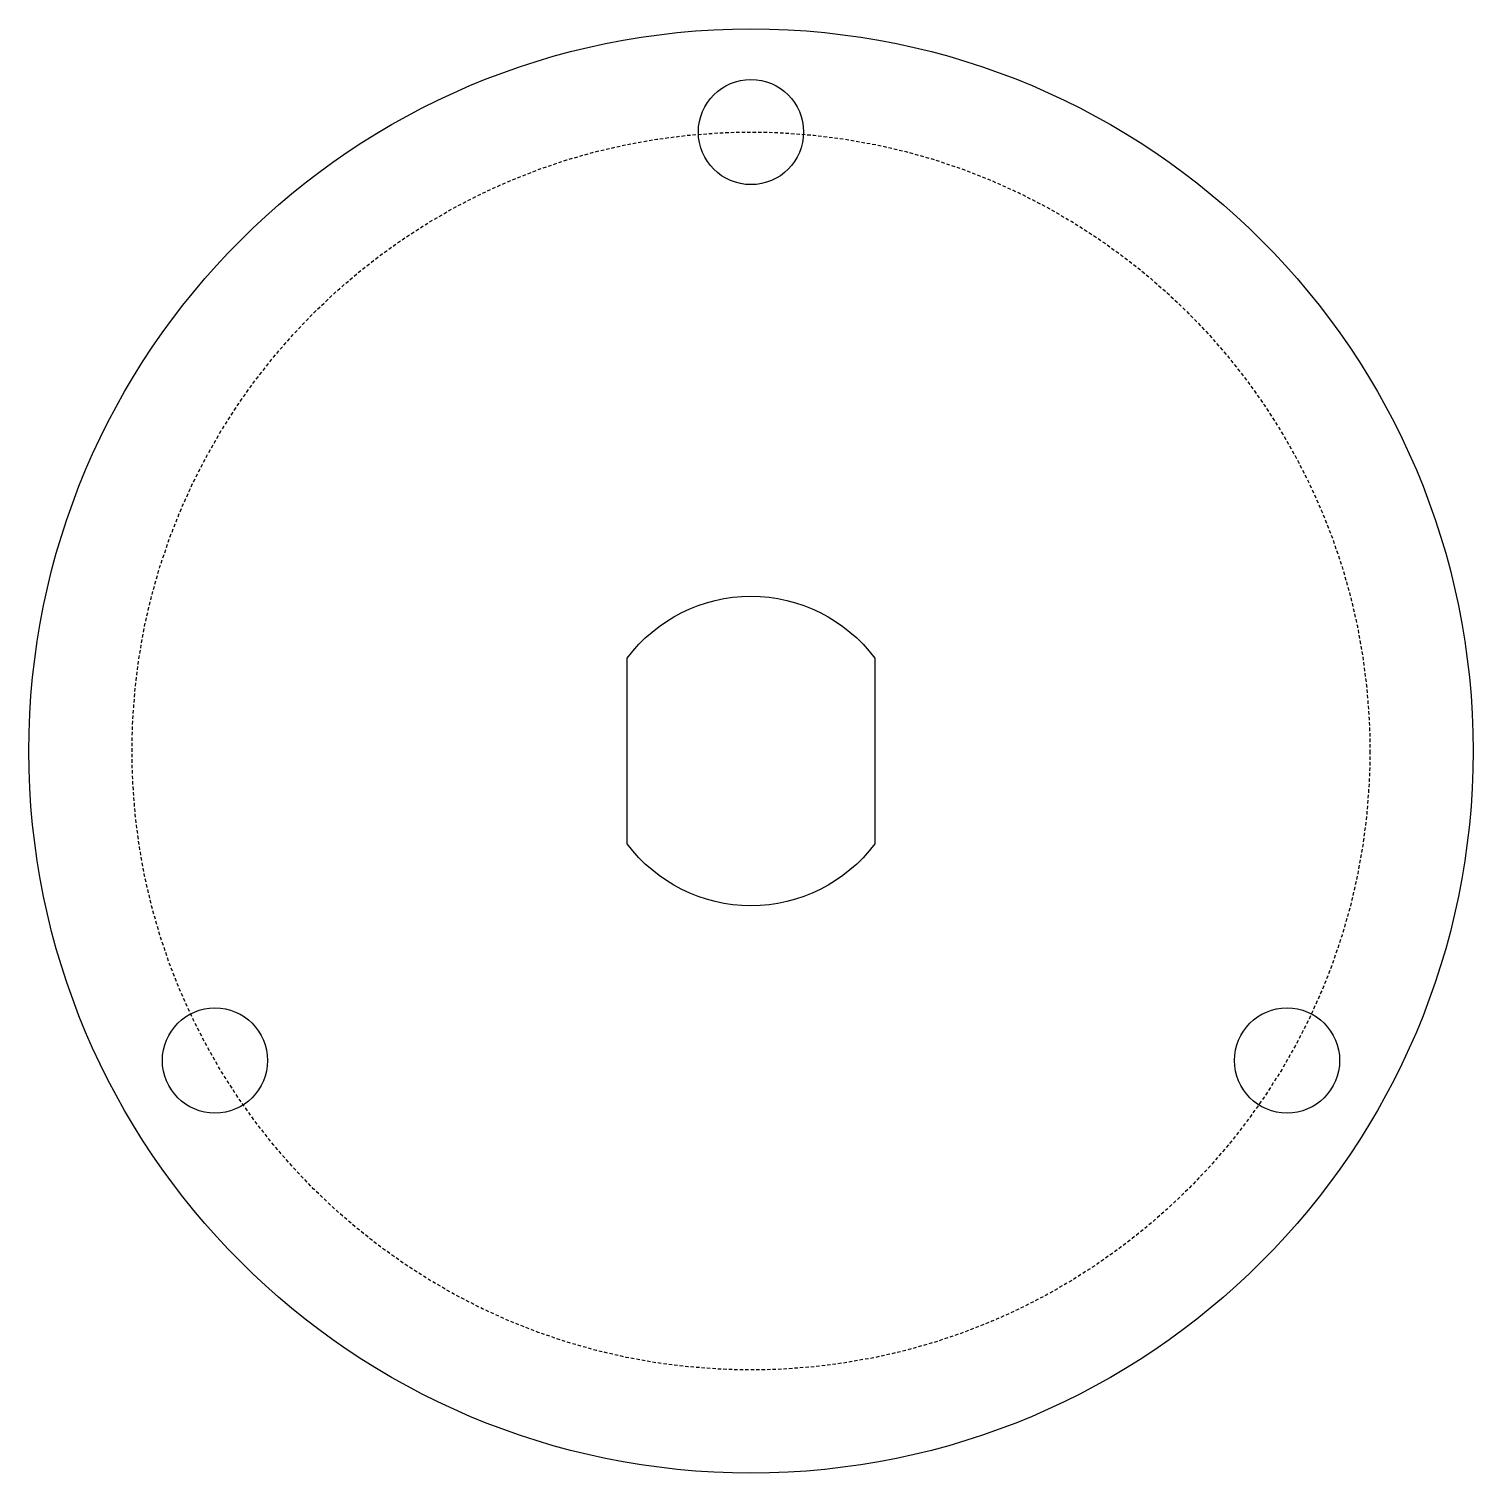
# Model space of a CAD drawing. Header units: millimetres. Extents: x 19.4 to 89.4, y -87.6 to -17.6.
import ezdxf

# ---------------------------------------------------------------- set-up
doc = ezdxf.new("R2010")
doc.units = ezdxf.units.MM
doc.linetypes.add('DASHED', pattern=[0.2067, 0.1654, -0.0413])

msp = doc.modelspace()

# ---------------------------------------------------------------- linework, layer by layer
msp.add_lwpolyline([(48.444, -57.142), (48.444, -48.142, -0.5), (60.444, -48.142), (60.444, -57.142, -0.5)], format="xyb", close=True)
for centre, radius in [((54.444, -52.642), 35), ((54.444, -22.642), 2.55), ((28.464, -67.642), 2.55), ((80.425, -67.642), 2.55)]:
    msp.add_circle(centre, radius)
at = {"color": 181, "linetype": 'DASHED', "lineweight": 25, "true_color": 0xa666ff}
msp.add_circle((54.444, -52.642), 30, dxfattribs=at)
msp.add_circle((54.444, -52.642), 30, dxfattribs=at)
msp.add_circle((54.444, -52.642), 30, dxfattribs=at)

doc.saveas('drawing.dxf')
